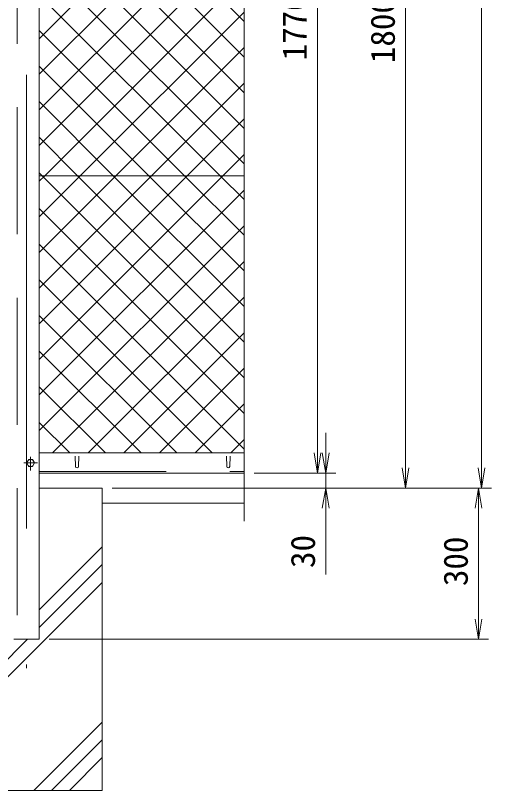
# Model space of a CAD drawing. Units: millimetres, scale not verified. Extents: x -5936 to 5936, y -4198 to 4198.
# Drawn here: x 2489 to 3433, y -1828 to -290 of the extents above; entities that cross this region are included whole.
import ezdxf
from ezdxf.enums import TextEntityAlignment as Align

# ---------------------------------------------------------------- set-up
doc = ezdxf.new("R2010")
doc.units = ezdxf.units.MM
doc.header["$LTSCALE"] = 30
doc.linetypes.add('USER2', pattern=[12.6, 8.4, -4.2])
doc.linetypes.add('USER3', pattern=[50.5, 30, -9, 2.5, -9])
for name, color, linetype, lineweight in [('0-0_22', 7, 'Continuous', 9), ('0-5_D-STR1', 1, 'Continuous', 9), ('0-6_D-STR-DIM', 7, 'Continuous', 9), ('0-9_D-STR4', 7, 'Continuous', 9), ('0-C_0', 7, 'Continuous', 9), ('0-D_D-DCR-HCH', 7, 'Continuous', 9)]:
    doc.layers.add(name, color=color, linetype=linetype, lineweight=lineweight)
doc.styles.add('ＭＳ ゴシック', font='')
doc.styles.get('ＭＳ ゴシック').set_extended_font_data('MS Gothic')

# ---------------------------------------------------------------- blocks, each defined once
blk = doc.blocks.new('G84')
at = {"layer": '0-0_22'}
for p, q in [((256443.4, 111660), (268105.2, 123321.8)), ((268637.9, 112686.2), (259291.8, 122032.3)), ((256443.4, 109538.7), (268637.9, 121733.1)), ((268637.9, 110564.9), (258589.7, 120613)), ((256443.4, 107417.3), (268637.9, 119611.8)), ((268637.9, 108443.5), (257887.6, 119193.8)), ((256769.2, 105621.8), (269634.7, 118487.3)), ((268637.9, 106322.2), (257185.6, 117774.5)), ((258890.5, 105621.8), (268637.9, 115369.2)), ((261011.8, 105621.8), (268637.9, 113247.9)), ((263133.1, 105621.8), (268637.9, 111126.5)), ((265254.5, 105621.8), (268637.9, 109005.2)), ((267375.8, 105621.8), (268637.9, 106883.9)), ((256610.4, 105621.8), (256443.4, 105788.8)), ((256443.4, 105296), (256769.2, 105621.8)), ((256443.4, 103174.7), (258890.5, 105621.8)), ((256443.4, 101053.4), (261011.8, 105621.8)), ((256443.4, 98932.1), (263133.1, 105621.8)), ((256443.4, 96810.7), (265254.5, 105621.8)), ((256443.4, 94689.4), (267375.8, 105621.8)), ((268637.9, 93594.3), (256610.4, 105621.8)), ((256443.4, 92568.1), (268637.9, 104762.6)), ((268637.9, 91473), (256443.4, 103667.5)), ((256443.4, 90446.8), (268637.9, 102641.3)), ((268637.9, 89351.7), (256443.4, 101546.1)), ((257239.8, 89121.8), (268637.9, 100519.9)), ((266746.4, 89121.8), (256443.4, 99424.8)), ((259361.1, 89121.8), (268637.9, 98398.6)), ((264625.1, 89121.8), (256443.4, 97303.5)), ((261482.4, 89121.8), (268637.9, 96277.3)), ((262503.8, 89121.8), (256443.4, 95182.2)), ((263603.7, 89121.8), (268637.9, 94156)), ((260382.4, 89121.8), (256443.4, 93060.9)), ((265725, 89121.8), (268637.9, 92034.7)), ((258261.1, 89121.8), (256443.4, 90939.5)), ((267846.4, 89121.8), (268637.9, 89913.3))]:
    blk.add_line(p, q, dxfattribs=at)
for points in [[(256443.4, 113781.3), (265983.9, 123321.8), (268637.9, 125975.8)], [(268637.9, 114807.5), (260123.6, 123321.8), (259993.9, 123451.5)], [(268637.9, 104200.9), (267217, 105621.8), (256483.5, 116355.3)], [(268637.9, 102079.6), (265095.6, 105621.8), (256443.4, 114274.1)], [(268637.9, 99958.3), (262974.3, 105621.8), (256443.4, 112152.7)], [(268637.9, 97836.9), (260853, 105621.8), (256443.4, 110031.4)], [(268637.9, 95715.6), (258731.7, 105621.8), (256443.4, 107910.1)]]:
    blk.add_lwpolyline(points, dxfattribs=at)
blk = doc.blocks.new('_OPEN')
at = {"layer": '0-C_0'}
blk.add_line((-30, 5), (0, 0), dxfattribs=at)
blk.add_lwpolyline([(-30, -5), (0, 0), (-30, 0)], dxfattribs=at)

msp = doc.modelspace()

# ---------------------------------------------------------------- linework, layer by layer
at = {"layer": '0-5_D-STR1', "linetype": 'USER3'}
for p, q in [((2511.04, 1107.56), (2511.04, -1239.93)), ((2511.04, 1107.56), (2511.04, -1584.93)), ((2519.04, -1165.46), (2519.04, -1192.32)), ((2505.61, -1177.68), (2532.49, -1177.68))]:
    msp.add_line(p, q, dxfattribs=at)
at = {"layer": '0-5_D-STR1', "linetype": 'USER2'}
for p, q in [((2492.04, 1040.15), (2492.04, -1527.68)), ((2536.04, -1194.68), (2942.52, -1194.68))]:
    msp.add_line(p, q, dxfattribs=at)
at = {"layer": '0-5_D-STR1'}
for p, q in [((2536.04, 1040.15), (2536.04, -1527.68)), ((2942.52, -257.7), (2942.52, -1293.37)), ((2536.04, -607.68), (2942.52, -607.68)), ((2536.04, -1157.68), (2942.52, -1157.68)), ((2607.29, -1164.18), (2608.04, -1184.68)), ((2614.79, -1164.18), (2614.04, -1184.68)), ((2907.29, -1164.18), (2908.04, -1184.68)), ((2914.79, -1164.18), (2914.04, -1184.68)), ((2536.04, -1197.68), (2942.52, -1197.68)), ((2486.04, -1527.68), (2536.04, -1527.68))]:
    msp.add_line(p, q, dxfattribs=at)
msp.add_lwpolyline([(2526.88, -1177.68), (2522.96, -1184.47), (2515.12, -1184.47), (2511.2, -1177.68), (2515.12, -1170.89), (2522.96, -1170.89)], close=True, dxfattribs=at)
msp.add_circle((2519.04, -1177.68), 6.8, dxfattribs=at)
for centre in [(2611.04, -1184.68), (2911.04, -1184.68)]:
    msp.add_arc(centre, 3, 180, 0, dxfattribs=at)
at = {"layer": '0-6_D-STR-DIM'}
for p, q in [((3413.26, 1000.15), (3413.26, -1187.68)), ((3087.98, 532.32), (3087.98, -1157.68)), ((3262.73, -1187.68), (3262.73, 532.32)), ((3104.36, -1157.68), (3104.36, -1117.68)), ((2962.52, -1197.68), (3107.98, -1197.68)), ((2962.52, -1197.68), (3124.36, -1197.68)), ((3104.36, -1197.68), (3104.36, -1227.68)), ((2681.04, -1227.68), (3282.73, -1227.68)), ((2681.04, -1227.68), (3427.45, -1227.68)), ((2681.04, -1227.68), (3433.26, -1227.68)), ((2681.04, -1227.68), (3124.36, -1227.68)), ((3104.36, -1267.68), (3104.36, -1399.33)), ((3407.45, -1487.68), (3407.45, -1267.68)), ((2556.04, -1527.68), (3427.45, -1527.68))]:
    msp.add_line(p, q, dxfattribs=at)
at = {"layer": '0-9_D-STR4'}
for p, q in [((2661.04, -1227.68), (2536.04, -1227.68)), ((2661.04, -1227.68), (2661.04, -1827.68)), ((2661.04, -1257.68), (2942.52, -1257.68)), ((2661.04, -1827.68), (2361.04, -1827.68))]:
    msp.add_line(p, q, dxfattribs=at)
at = {"layer": '0-D_D-DCR-HCH'}
for p, q in [((2536.04, -1469.11), (2661.04, -1344.11)), ((2536.04, -1504.46), (2661.04, -1379.46)), ((2361.04, -1714.82), (2661.04, -1414.82)), ((2361.04, -1679.46), (2512.82, -1527.68)), ((2525.15, -1827.68), (2661.04, -1691.79)), ((2560.5, -1827.68), (2661.04, -1727.15)), ((2595.86, -1827.68), (2661.04, -1762.5))]:
    msp.add_line(p, q, dxfattribs=at)

# ---------------------------------------------------------------- block references
at = {"layer": '0-5_D-STR1', "xscale": 0.03333333, "yscale": 0.03333333}
msp.add_blockref('G84', (-6012.07, -4128.41), dxfattribs=at)
at = {"layer": '0-6_D-STR-DIM', "xscale": 1.333333, "yscale": 1.333333}
for p, rotation in [((3087.98, -1197.68), 270), ((3104.36, -1197.68), 270), ((3262.73, -1227.68), 270), ((3413.26, -1227.68), 270), ((3104.36, -1227.68), 90), ((3407.45, -1227.68), 90), ((3407.45, -1527.68), 270)]:
    msp.add_blockref('_OPEN', p, dxfattribs=dict(at, rotation=rotation))

# ---------------------------------------------------------------- texts
at = {"layer": '0-6_D-STR-DIM', "style": 'ＭＳ ゴシック'}
for s, p in [('1770', (3081.23, -378.77)), ('1800', (3255.99, -384.23)), ('30', (3097.62, -1386.13)), ('300', (3400.7, -1422.06))]:
    msp.add_text(s, height=48.17, rotation=90, dxfattribs=at).set_placement(p, align=Align.BOTTOM_LEFT)

doc.saveas('drawing.dxf')
